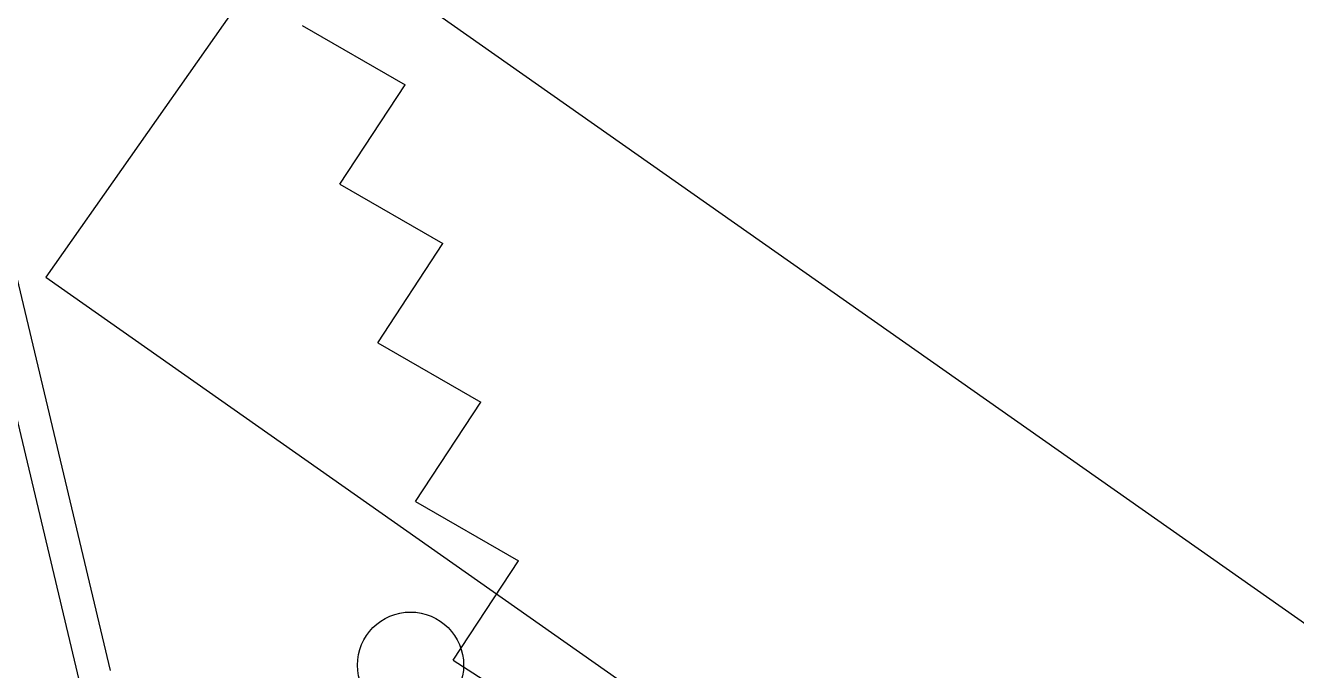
# Model space of a CAD drawing. Header units: millimetres. Extents: x 34038 to 35840, y 10511 to 10922.
# Drawn here: x 34102.94 to 34110.74, y 10626.3 to 10630.26 of the extents above; entities that cross this region are included whole.
import ezdxf

# ---------------------------------------------------------------- set-up
doc = ezdxf.new("R2010")
doc.units = ezdxf.units.MM

msp = doc.modelspace()

# ---------------------------------------------------------------- linework, layer by layer
for p, q in [((34096.5564, 10655.2859), (34103.4583, 10626.3021)), ((34101.4512, 10633.8672), (34103.2662, 10626.2452)), ((34104.6358, 10630.2565), (34105.268, 10629.8931)), ((34104.8675, 10629.2837), (34105.268, 10629.8931)), ((34104.8675, 10629.2837), (34105.4997, 10628.9203)), ((34105.0991, 10628.3109), (34105.4997, 10628.9203)), ((34105.0991, 10628.3109), (34105.7313, 10627.9475)), ((34105.3308, 10627.3381), (34105.7313, 10627.9475)), ((34105.3308, 10627.3381), (34105.963, 10626.9747)), ((34105.5624, 10626.3653), (34105.963, 10626.9747)), ((34105.5624, 10626.3653), (34106.1879, 10625.9653))]:
    msp.add_line(p, q)
msp.add_lwpolyline([(34109.6107, 10624.1156), (34111.1626, 10626.325), (34104.6161, 10630.9232), (34103.0642, 10628.7138)], close=True)
msp.add_circle((34105.3007, 10626.3351), 0.3257)

doc.saveas('drawing.dxf')
